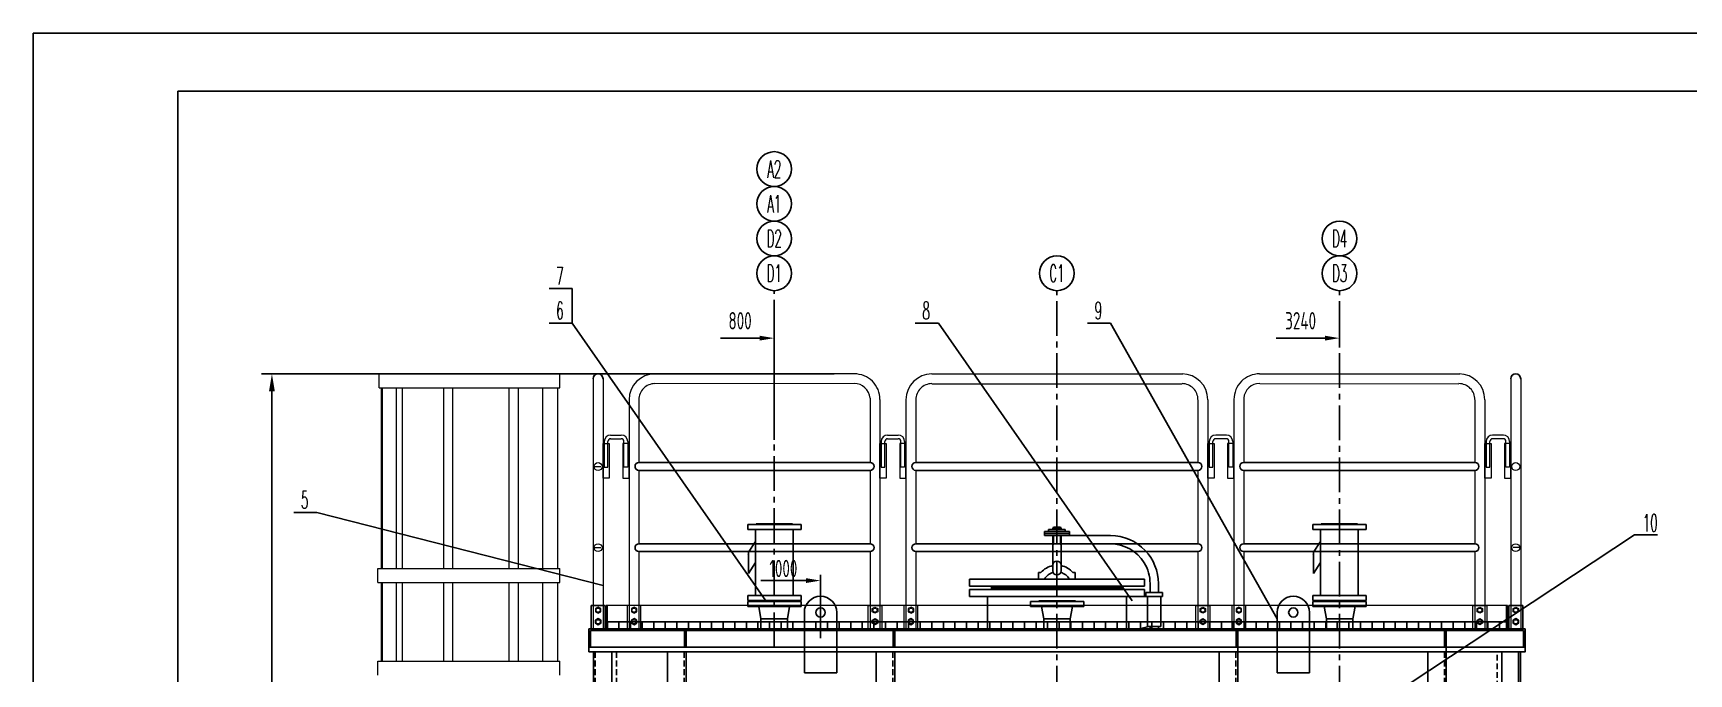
# Model space of a CAD drawing. Header units: millimetres. Extents: x 115735 to 194929, y 30422 to 45272.
# Drawn here: x 115735 to 122880, y 42506 to 45272 of the extents above; entities that cross this region are included whole.
import ezdxf
from ezdxf.enums import TextEntityAlignment as Align

# ---------------------------------------------------------------- set-up
doc = ezdxf.new("R2010")
doc.units = ezdxf.units.MM
doc.linetypes.add('CENTER2', pattern=[1.125, 0.75, -0.125, 0.125, -0.125])
doc.linetypes.add('DASHED2', pattern=[0.375, 0.25, -0.125])
doc.layers.add('09图框与明细表层', color=4, linetype='Continuous')
doc.layers.add('DIM', color=3, linetype='Continuous')
for name, color, linetype, lineweight in [('ST_GL_CENTERLINE', 1, 'CENTER2', 0), ('ST_GL_WELDING SYMBOL', 6, 'Continuous', 13), ('ST_MA_EQUI', 7, 'Continuous', 15)]:
    doc.layers.add(name, color=color, linetype=linetype, lineweight=lineweight)
doc.styles.add('HZFS', font='txt.shx', dxfattribs={"width": 0.67, "bigfont": 'HZFS.shx'})
doc.styles.add('JEREH', font='isocp.shx', dxfattribs={"width": 0.7, "bigfont": 'hzfs.shx'})
doc.styles.add('残雪', font='romans.shx', dxfattribs={"width": 0.5, "bigfont": 'hztxt.shx'})
doc.dimstyles.new('DIMSTD1-35', dxfattribs={"dimscale": 30, "dimtxt": 2.5, "dimasz": 2.5, "dimexe": 1.5, "dimexo": 0.5, "dimgap": 1.5, "dimtad": 1, "dimdec": 0, "dimrnd": 0.1, "dimdsep": 46, "dimtxsty": 'HZFS', "dimcen": 0, "dimclrd": 4, "dimclre": 4, "dimclrt": 4, "dimadec": 0, "dimazin": 0, "dimtfac": 0.5, "dimtdec": 4, "dimtmove": 0, "dimatfit": 3, "dimfxl": 1, "dimtolj": 1, "dimarcsym": 0})
doc.dimstyles.new('JEREH-单箭头', dxfattribs={"dimscale": 25, "dimtxt": 3, "dimasz": 2.5, "dimexe": 1, "dimexo": 0, "dimgap": 1.5, "dimtad": 1, "dimjust": 2, "dimdec": 0, "dimzin": 0, "dimdsep": 46, "dimtxsty": 'JEREH', "dimcen": 2.5, "dimse1": 1, "dimsd1": 1, "dimclrd": 130, "dimclre": 130, "dimclrt": 3, "dimadec": 0, "dimazin": 0, "dimtfac": 0.714286, "dimtdec": 0, "dimtmove": 0, "dimatfit": 3, "dimfxl": 1, "dimtzin": 0, "dimlwd": -1, "dimlwe": -1, "dimarcsym": 0})

# ---------------------------------------------------------------- blocks, each defined once
blk = doc.blocks.new('A$C6DC230E7')
at = {"lineweight": -3, "ltscale": 10}
for p, q in [((-36, 429), (-36, 420)), ((36, 429), (-36, 429)), ((-18, 432.6), (-18, 429)), ((-15.3, 438), (-15.3, 429)), ((15.3, 438), (0, 438)), ((18, 432.6), (0, 432.6)), ((0, 420), (0, 429)), ((15.3, 438), (18, 432.6)), ((15.3, 438), (15.3, 429)), ((18, 432.6), (18, 429)), ((36, 420), (36, 429)), ((-54, 420), (-54, 402)), ((-36, 420), (-54, 420)), ((54, 411), (-54, 411)), ((-54, 402), (54, 402)), ((36, 420), (-36, 420)), ((-36, 420), (36, 420)), ((-18, 402), (-18, 362)), ((-18, 366), (18, 366)), ((-15.3, 402), (-15.3, 366)), ((0, 366), (0, 402)), ((18, 366), (0, 366)), ((15.3, 402), (15.3, 366)), ((15.3, 366), (18, 362)), ((18, 402), (18, 362)), ((18, 366), (231.2, 366)), ((18, 366), (18, 250)), ((54, 420), (36, 420)), ((231.2, 402), (36, 402)), ((54, 420), (54, 402)), ((-377.5, 214), (-377.5, 183)), ((335, 214), (-377.5, 214)), ((-377.5, 183), (377.5, 183)), ((-377.5, 170), (377.5, 170)), ((-377.5, 139), (-377.5, 170)), ((-282, 170), (-282, 183)), ((-282, 178), (282, 178)), ((-282, 175), (282, 175)), ((53.8, 214), (78.8, 214)), ((282, 170), (282, 183)), ((335, 214), (377.5, 214)), ((377.5, 214), (377.5, 183)), ((377.5, 139), (377.5, 170)), ((384, 157), (384, 139)), ((456, 157), (384, 157)), ((402, 157), (402, 195.2)), ((438, 157), (438, 195.2)), ((456, 139), (456, 157)), ((-300, 0), (-300, 139)), ((347.2, 139), (299.2, 139)), ((377.5, 139), (456, 139)), ((391.2, 139), (391.2, 8.7)), ((448.8, 9), (448.8, 139)), ((-300, 0), (300, 0)), ((356.5, 0), (391.2, 8.7)), ((391.2, 9), (448.8, 9)), ((402, 9), (401, 8.9)), ((402, 9), (402, -1)), ((438, -1), (438, 9)), ((356.5, 0), (300, 0)), ((402, -1), (438, -1))]:
    blk.add_line(p, q, dxfattribs=at)
at = {"lineweight": -3, "ltscale": 10, "extrusion": (-1.22461e-16, 2.71917e-32, -1)}
for p, q in [((-15.3, 438), (-18, 432.6)), ((-18, 432.6), (0, 432.6)), ((-15.3, 438), (0, 438)), ((-18, 366), (0, 366)), ((-15.3, 366), (-18, 362))]:
    blk.add_line(p, q, dxfattribs=at)
at = {"lineweight": -3, "ltscale": 10, "extrusion": (-1.22461e-16, 0, -1)}
for p, q in [((-18, 366), (-18, 250)), ((-78.8, 242.9), (-78.8, 214)), ((-68.8, 242.9), (-78.8, 242.9)), ((-78.8, 214), (-53.8, 214))]:
    blk.add_line(p, q, dxfattribs=at)
at = {"lineweight": -3, "ltscale": 10, "extrusion": (1.22461e-16, 0, -1)}
for p, q in [((68.8, 242.9), (78.8, 242.9)), ((78.8, 242.9), (78.8, 214)), ((377.5, 139), (377.5, 167.5)), ((-377.5, 139), (377.5, 139)), ((300, 0), (300, 139))]:
    blk.add_line(p, q, dxfattribs=at)
at = {"lineweight": -3, "ltscale": 10}
for centre, radius, start, end in [((231.2, 195.2), 206.7, 43.61284, 90), ((231.2, 195.2), 170.7, 31.75451, 90), ((0, 274.2), 18, 0, 180), ((231.2, 195.2), 206.8, 0, 43.61284), ((0, 250), 18, 180, 0), ((231.2, 195.2), 170.8, 0, 31.75451)]:
    blk.add_arc(centre, radius, start, end, dxfattribs=at)
at = {"lineweight": -3, "ltscale": 10, "extrusion": (-1.22461e-16, 0, -1)}
for radius, start, end in [(91.1, 41, 78.82317), (62, 29.88099, 74.94073)]:
    blk.add_arc((0, 183.1), radius, start, end, dxfattribs=at)
at = {"lineweight": -3, "ltscale": 10, "extrusion": (1.22461e-16, 0, -1)}
for radius, start, end in [(62, 105.05927, 150.11901), (91.1, 101.39578, 139)]:
    blk.add_arc((0, 183.1), radius, start, end, dxfattribs=at)
blk = doc.blocks.new('A$C452C11AD')
at = {"color": 2}
for p, q in [((3880, 30), (0, 30)), ((0, 30), (0, 0)), ((0, 30), (0, 0)), ((0, 0), (3880, 0)), ((50, 30), (50, 0)), ((100, 30), (100, 0)), ((150, 30), (150, 0)), ((200, 30), (200, 0)), ((250, 30), (250, 0)), ((300, 30), (300, 0)), ((350, 30), (350, 0)), ((400, 30), (400, 0)), ((450, 30), (450, 0)), ((500, 30), (500, 0)), ((550, 30), (550, 0)), ((600, 30), (600, 0)), ((650, 30), (650, 0)), ((700, 30), (700, 0)), ((750, 30), (750, 0)), ((800, 30), (800, 0)), ((850, 30), (850, 0)), ((900, 30), (900, 0)), ((950, 30), (950, 0)), ((1000, 30), (1000, 0)), ((1050, 30), (1050, 0)), ((1100, 30), (1100, 0)), ((1150, 30), (1150, 0)), ((1200, 30), (1200, 0)), ((1250, 30), (1250, 0)), ((1300, 30), (1300, 0)), ((1350, 30), (1350, 0)), ((1400, 30), (1400, 0)), ((1450, 30), (1450, 0)), ((1500, 30), (1500, 0)), ((1550, 30), (1550, 0)), ((1600, 30), (1600, 0)), ((1650, 30), (1650, 0)), ((1700, 30), (1700, 0)), ((1750, 30), (1750, 0)), ((1800, 30), (1800, 0)), ((1850, 30), (1850, 0)), ((1900, 30), (1900, 0)), ((1950, 30), (1950, 0)), ((2000, 30), (2000, 0)), ((2050, 30), (2050, 0)), ((2100, 30), (2100, 0)), ((2150, 30), (2150, 0)), ((2200, 30), (2200, 0)), ((2250, 30), (2250, 0)), ((2300, 30), (2300, 0)), ((2350, 30), (2350, 0)), ((2400, 30), (2400, 0)), ((2450, 30), (2450, 0)), ((2500, 30), (2500, 0)), ((2550, 30), (2550, 0)), ((2600, 30), (2600, 0)), ((2650, 30), (2650, 0)), ((2700, 30), (2700, 0)), ((2750, 30), (2750, 0)), ((2800, 30), (2800, 0)), ((2850, 30), (2850, 0)), ((2900, 30), (2900, 0)), ((2950, 30), (2950, 0)), ((3000, 30), (3000, 0)), ((3050, 30), (3050, 0)), ((3100, 30), (3100, 0)), ((3150, 30), (3150, 0)), ((3200, 30), (3200, 0)), ((3250, 30), (3250, 0)), ((3300, 30), (3300, 0)), ((3350, 30), (3350, 0)), ((3400, 30), (3400, 0)), ((3450, 30), (3450, 0)), ((3500, 30), (3500, 0)), ((3550, 30), (3550, 0)), ((3600, 30), (3600, 0)), ((3650, 30), (3650, 0)), ((3700, 30), (3700, 0)), ((3750, 30), (3750, 0)), ((3800, 30), (3800, 0)), ((3850, 30), (3850, 0)), ((3880, 0), (3880, 30))]:
    blk.add_line(p, q, dxfattribs=at)
blk = doc.blocks.new('A$C2340641E')
at = {"lineweight": -3, "ltscale": 10}
for p, q in [((-115, 330.1), (115, 330.1)), ((-115, 308.1), (-115, 330.1)), ((115, 308.1), (-115, 308.1)), ((-81.1, 308.1), (-81.1, 24)), ((78.5, 332.1), (-78.5, 332.1)), ((-78.5, 332.1), (-78.5, 330.1)), ((-53.9, 332.1), (-19.9, 332.1)), ((78.5, 332.1), (78.5, 330.1)), ((81.1, 308.1), (81.1, 24)), ((115, 330.1), (115, 308.1)), ((-81.1, 257.2), (-111.5, 209.9)), ((-118.2, 199.4), (-118.2, 199.4)), ((-111.5, 209.9), (-111.5, 118.8)), ((-81.1, 166), (-111.5, 118.8)), ((115, 24), (-115, 24)), ((-115, 24), (-115, 2)), ((-115, 2), (115, 2)), ((-78.5, 0), (-78.5, 2)), ((78.5, 0), (-78.5, 0)), ((-53.9, 0), (-19.9, 0)), ((78.5, 0), (78.5, 2)), ((115, 2), (115, 24))]:
    blk.add_line(p, q, dxfattribs=at)
blk = doc.blocks.new('*D15')
at = {"color": 4, "lineweight": -2, "transparency": 16777216}
for p, q in [((119191.1, 43800.9), (116720.1, 43800.9)), ((116765.1, 39455.8), (116765.1, 43725.9)), ((119193, 39380.8), (116720.1, 39380.8))]:
    blk.add_line(p, q, dxfattribs=at)
at = {"color": 4, "transparency": 16777216}
for points in [[(116752.6, 43725.9), (116777.6, 43725.9), (116765.1, 43800.9)], [(116752.6, 39455.8), (116777.6, 39455.8), (116765.1, 39380.8)]]:
    blk.add_solid(points, dxfattribs=at)
at = {"layer": 'Defpoints', "color": 0, "transparency": 16777216}
for p in [(116765.1, 43800.9), (119206.1, 43800.9), (119208, 39380.8)]:
    blk.add_point(p, dxfattribs=at)
at = {"color": 4, "transparency": 16777216, "insert": (116682.6, 41590.9), "char_height": 75, "attachment_point": 5, "rotation": 90, "style": 'HZFS'}
blk.add_mtext('\\A1;4420', dxfattribs=at)
blk = doc.blocks.new('*D34')
at = {"color": 130, "transparency": 16777216}
for p, q in [((118870.2, 43955.1), (118700.7, 43955.1)), ((118932.7, 43515.7), (118932.7, 43980.1))]:
    blk.add_line(p, q, dxfattribs=at)
blk.add_solid([(118870.2, 43965.5), (118870.2, 43944.7), (118932.7, 43955.1)], dxfattribs=at)
at = {"layer": 'Defpoints', "color": 0, "transparency": 16777216}
for p in [(118932.7, 43955.1), (118932.7, 43515.7), (118132.7, 39494.2)]:
    blk.add_point(p, dxfattribs=at)
at = {"color": 3, "transparency": 16777216, "insert": (118785.4, 44030.1), "char_height": 75, "attachment_point": 5, "style": 'JEREH'}
blk.add_mtext('800', dxfattribs=at)
blk = doc.blocks.new('*D35')
at = {"color": 130, "transparency": 16777216}
for p, q in [((121310.2, 43955.1), (121098.7, 43955.1)), ((121372.7, 43967.9), (121372.7, 43930.1))]:
    blk.add_line(p, q, dxfattribs=at)
blk.add_solid([(121310.2, 43965.5), (121310.2, 43944.7), (121372.7, 43955.1)], dxfattribs=at)
at = {"layer": 'Defpoints', "color": 0, "transparency": 16777216}
for p in [(121372.7, 43967.9), (121372.7, 43955.1), (118132.7, 39456.3)]:
    blk.add_point(p, dxfattribs=at)
at = {"color": 3, "transparency": 16777216, "insert": (121204.4, 44030.1), "char_height": 75, "attachment_point": 5, "style": 'JEREH'}
blk.add_mtext('3240', dxfattribs=at)
blk = doc.blocks.new('*D47')
at = {"color": 130, "transparency": 16777216}
for p, q in [((119070.2, 42908.6), (118874.4, 42908.6)), ((119132.7, 42660.6), (119132.7, 42933.6))]:
    blk.add_line(p, q, dxfattribs=at)
blk.add_solid([(119070.2, 42919), (119070.2, 42898.2), (119132.7, 42908.6)], dxfattribs=at)
at = {"layer": 'Defpoints', "color": 0, "transparency": 16777216}
for p in [(119132.7, 42908.6), (118132.7, 42660.8), (119132.7, 42660.6)]:
    blk.add_point(p, dxfattribs=at)
at = {"color": 3, "transparency": 16777216, "insert": (118972.3, 42960.8), "char_height": 75, "attachment_point": 5, "style": 'JEREH'}
blk.add_mtext('1000', dxfattribs=at)

msp = doc.modelspace()

# ---------------------------------------------------------------- linework, layer by layer
at = {"color": 4}
for p, q in [((118061.1, 44019.7), (118061.1, 44169.7)), ((118855.2, 42820.8), (118855.2, 42818.8)), ((121450.2, 42820.8), (121450.2, 42818.8)), ((119062.7, 42770.8), (119062.7, 42714.8)), ((119202.7, 42770.8), (119202.7, 42714.8)), ((121102.7, 42770.8), (121102.7, 42714.8)), ((121242.7, 42770.8), (121242.7, 42714.8)), ((118132.7, 42700.8), (122172.7, 42700.8)), ((118132.7, 42620.8), (118132.7, 42700.8)), ((122165.7, 42693.8), (118139.7, 42693.8)), ((118212.7, 42693.8), (118139.7, 42693.8)), ((118139.7, 42693.8), (118139.7, 42620.8)), ((118142.7, 42700.8), (118202.7, 42700.8)), ((118212.7, 42700.8), (118212.7, 42693.8)), ((118297.7, 42700.8), (118357.7, 42700.8)), ((118472.7, 42700.8), (118472.7, 42693.8)), ((118472.7, 42700.8), (118552.7, 42700.8)), ((118472.7, 42693.8), (118545.7, 42693.8)), ((118545.7, 42693.8), (118545.7, 42620.8)), ((118552.7, 42620.8), (118552.7, 42700.8)), ((119062.7, 42714.8), (119062.7, 42620.8)), ((119202.7, 42714.8), (119202.7, 42620.8)), ((119337.7, 42700.8), (119397.7, 42700.8)), ((119372.7, 42700.8), (119372.7, 42693.8)), ((119372.7, 42700.8), (119452.7, 42700.8)), ((119372.7, 42693.8), (119445.7, 42693.8)), ((119445.7, 42693.8), (119445.7, 42620.8)), ((119452.7, 42620.8), (119452.7, 42700.8)), ((119492.7, 42700.8), (119552.7, 42700.8)), ((120812.7, 42700.8), (120752.7, 42700.8)), ((120852.7, 42700.8), (120852.7, 42693.8)), ((120852.7, 42700.8), (120932.7, 42700.8)), ((120852.7, 42693.8), (120925.7, 42693.8)), ((120967.7, 42700.8), (120907.7, 42700.8)), ((120925.7, 42693.8), (120925.7, 42620.8)), ((120932.7, 42600.8), (120932.7, 42700.8)), ((120932.7, 42700.8), (120932.7, 42693.8)), ((121102.7, 42714.8), (121102.7, 42620.8)), ((121242.7, 42714.8), (121242.7, 42620.8)), ((121752.7, 42700.8), (121752.7, 42693.8)), ((121752.7, 42700.8), (121832.7, 42700.8)), ((121752.7, 42693.8), (121825.7, 42693.8)), ((121825.7, 42693.8), (121825.7, 42620.8)), ((121832.7, 42600.8), (121832.7, 42700.8)), ((122007.7, 42700.8), (121947.7, 42700.8)), ((122092.7, 42700.8), (122092.7, 42693.8)), ((122092.7, 42700.8), (122172.7, 42700.8)), ((122092.7, 42693.8), (122165.7, 42693.8)), ((122162.7, 42700.8), (122102.7, 42700.8)), ((122165.7, 42693.8), (122165.7, 42620.8)), ((122172.7, 42620.8), (122172.7, 42700.8)), ((119062.7, 42620.8), (119062.7, 42510.8)), ((119202.7, 42620.8), (119202.7, 42510.8)), ((121102.7, 42620.8), (121102.7, 42510.8)), ((121242.7, 42620.8), (121242.7, 42510.8)), ((122144.7, 42600.8), (122144.7, 39600.8)), ((119062.7, 42510.8), (119202.7, 42510.8)), ((121242.7, 42510.8), (121102.7, 42510.8))]:
    msp.add_line(p, q, dxfattribs=at)
at = {"color": 1, "linetype": 'CENTER2', "ltscale": 200}
for p, q in [((118932.7, 42620.8), (118932.7, 44160)), ((120152.7, 39015), (120152.7, 44160)), ((121372.7, 39015), (121372.7, 44160))]:
    msp.add_line(p, q, dxfattribs=at)
for p, q in [((118007.7, 43800.8), (117227.7, 43800.8)), ((119346.4, 43418.3), (118349, 43418.4)), ((119347.1, 43384.3), (118349, 43384.3)), ((119543.7, 43384.3), (120761.4, 43384.3)), ((119544, 43418.4), (120761.4, 43418.4)), ((120958.2, 43384.3), (121956.4, 43384.3)), ((120959, 43418.3), (121956.4, 43418.4)), ((119346.4, 43067.8), (118349, 43067.8)), ((119346.5, 43033.8), (118349, 43033.8)), ((119544.1, 43067.8), (120761.4, 43067.8)), ((119544.1, 43033.8), (120761.3, 43033.8)), ((120958.9, 43033.8), (121956.4, 43033.8)), ((120959, 43067.8), (121956.4, 43067.8)), ((118202.7, 42800.8), (118202.7, 42700.8)), ((122102.7, 42800.8), (122102.7, 42700.8))]:
    msp.add_line(p, q)
at = {"lineweight": -3, "ltscale": 10}
for p, q in [((119048.7, 42818.8), (118818.7, 42818.8)), ((118818.7, 42818.8), (118818.7, 42796.8)), ((118855.2, 42820.8), (119012.2, 42820.8)), ((118855.2, 42820.8), (119012.2, 42820.8)), ((118875.7, 42820.8), (118989.7, 42820.8)), ((118987.6, 42820.8), (118953.6, 42820.8)), ((119012.2, 42820.8), (119012.2, 42818.8)), ((119048.7, 42796.8), (119048.7, 42818.8)), ((120268.7, 42818.8), (120038.7, 42818.8)), ((120038.7, 42818.8), (120038.7, 42796.8)), ((120075.2, 42820.8), (120232.2, 42820.8)), ((120075.2, 42820.8), (120232.2, 42820.8)), ((120075.2, 42820.8), (120075.2, 42818.8)), ((120095.7, 42820.8), (120209.7, 42820.8)), ((120207.6, 42820.8), (120173.6, 42820.8)), ((120232.2, 42820.8), (120232.2, 42818.8)), ((120268.7, 42796.8), (120268.7, 42818.8)), ((121256.7, 42818.8), (121486.7, 42818.8)), ((121256.7, 42796.8), (121256.7, 42818.8)), ((121450.2, 42820.8), (121293.2, 42820.8)), ((121293.2, 42820.8), (121293.2, 42818.8)), ((121450.2, 42820.8), (121293.2, 42820.8)), ((121429.7, 42820.8), (121315.7, 42820.8)), ((121317.8, 42820.8), (121351.8, 42820.8)), ((121486.7, 42818.8), (121486.7, 42796.8)), ((118818.7, 42796.8), (119048.7, 42796.8)), ((118866.2, 42796.8), (118875.7, 42743.8)), ((118875.7, 42700.8), (118875.7, 42743.8)), ((118989.7, 42743.8), (118875.7, 42743.8)), ((118999.2, 42796.8), (118989.7, 42743.8)), ((118989.7, 42743.8), (118989.7, 42700.8)), ((120038.7, 42796.8), (120268.7, 42796.8)), ((120086.2, 42796.8), (120095.7, 42743.8)), ((120095.7, 42700.8), (120095.7, 42743.8)), ((120209.7, 42743.8), (120095.7, 42743.8)), ((120219.2, 42796.8), (120209.7, 42743.8)), ((120209.7, 42743.8), (120209.7, 42700.8)), ((121486.7, 42796.8), (121256.7, 42796.8)), ((121306.2, 42796.8), (121315.7, 42743.8)), ((121315.7, 42743.8), (121315.7, 42700.8)), ((121315.7, 42743.8), (121429.7, 42743.8)), ((121439.2, 42796.8), (121429.7, 42743.8)), ((121429.7, 42700.8), (121429.7, 42743.8))]:
    msp.add_line(p, q, dxfattribs=at)
at = {"color": 6, "linetype": 'DASHED2', "ltscale": 100}
for p, q in [((118160.7, 42600.8), (118160.7, 39600.8)), ((118544.7, 42600.8), (118544.7, 39600.8)), ((119444.7, 42600.8), (119444.7, 39600.8)), ((120924.7, 42600.8), (120924.7, 39600.8)), ((121824.7, 42600.8), (121824.7, 39600.8))]:
    msp.add_line(p, q, dxfattribs=at)
at = {"color": 4}
for points in [[(118132.7, 42600.8), (122172.7, 42600.8), (122172.7, 42620.8), (118132.7, 42620.8)], [(118232.7, 39600.8), (118232.7, 42600.8), (118152.7, 42600.8), (118152.7, 39600.8)], [(118232.7, 39600.8), (122072.7, 39600.8), (122072.7, 42600.8), (118232.7, 42600.8)], [(118552.7, 39600.8), (118552.7, 42600.8), (118472.7, 42600.8), (118472.7, 39600.8)], [(119452.7, 39600.8), (119452.7, 42600.8), (119372.7, 42600.8), (119372.7, 39600.8)], [(120852.7, 39600.8), (120852.7, 42600.8), (120932.7, 42600.8), (120932.7, 39600.8)], [(121752.7, 39600.8), (121752.7, 42600.8), (121832.7, 42600.8), (121832.7, 39600.8)], [(122072.7, 39600.8), (122072.7, 42600.8), (122152.7, 42600.8), (122152.7, 39600.8)]]:
    msp.add_lwpolyline(points, close=True, dxfattribs=at)
at = {"color": 6, "linetype": 'DASHED2', "ltscale": 100}
msp.add_lwpolyline([(118252.7, 39600.8), (122052.7, 39600.8), (122052.7, 42600.8), (118252.7, 42600.8)], close=True, dxfattribs=at)
at = {"color": 4}
for centre, radius in [((118932.7, 44685), 75), ((118932.7, 44535), 75), ((118932.7, 44385), 75), ((121372.6, 44385), 75), ((118932.7, 44235), 75), ((120152.6, 44235), 75), ((121372.6, 44235), 75), ((119132.7, 42770.8), 20), ((121172.7, 42770.8), 20)]:
    msp.add_circle(centre, radius, dxfattribs=at)
for centre, radius, start, end in [((118172.7, 43779.5), 21.3, 0, 180), ((118172.7, 43779.5), 21.3, 0, 180), ((122132.7, 43779.5), 21.3, 0, 180), ((122132.7, 43779.5), 21.3, 0, 180), ((118349, 43401.3), 17, 90.09467, 269.90533), ((119346.4, 43401.3), 17, 270.09467, 89.90533), ((119544, 43401.3), 17, 90.09467, 269.90533), ((120761.4, 43401.3), 17, 270.09467, 89.90533), ((120959, 43401.3), 17, 90.09467, 269.90533), ((121956.4, 43401.3), 17, 270.09467, 89.90533), ((118349, 43050.8), 17, 90, 270), ((119346.4, 43050.8), 17, 270, 90), ((119544.1, 43050.8), 17, 90, 270), ((120761.3, 43050.8), 17, 270, 90), ((120959, 43050.8), 17, 90, 270), ((121956.4, 43050.8), 17, 270, 90)]:
    msp.add_arc(centre, radius, start, end)
for centre in [(119132.7, 42770.8), (121172.7, 42770.8)]:
    msp.add_arc(centre, 70, 0, 180, dxfattribs=at)
at = {"layer": '09图框与明细表层'}
for p, q in [((115734.7, 45271.8), (136759.7, 45271.8)), ((136759.7, 45271.8), (115734.7, 45271.8))]:
    msp.add_line(p, q, dxfattribs=at)
at = {"layer": '09图框与明细表层', "color": 4}
for p, q in [((115734.7, 45271.8), (115734.7, 30421.8)), ((136509.7, 45021.8), (116359.7, 45021.8)), ((116359.7, 45021.8), (116359.7, 30671.8)), ((136509.7, 45021.8), (116359.7, 45021.8))]:
    msp.add_line(p, q, dxfattribs=at)
at = {"layer": 'DIM', "ltscale": 80}
for p, q in [((118061.1, 44169.7), (117961.1, 44169.7)), ((118061.1, 44019.7), (117961.1, 44019.7)), ((118061.1, 44019.7), (118896.8, 42820.8)), ((119641.6, 44019.7), (119541.6, 44019.7)), ((119641.6, 44019.7), (120477.3, 42820.8)), ((120384.4, 44019.7), (120284.4, 44019.7)), ((120384.4, 44019.7), (121102.7, 42742.8)), ((116959.7, 43202.4), (116859.7, 43202.4)), ((116959.7, 43202.4), (118194, 42886.7)), ((118751.7, 40533.6), (122645, 43105.8)), ((122745, 43105.8), (122645, 43105.8))]:
    msp.add_line(p, q, dxfattribs=at)
at = {"layer": 'ST_GL_CENTERLINE', "ltscale": 44}
for p, q in [((118151.4, 43400.8), (118194, 43400.8)), ((118151.4, 43050.8), (118194, 43050.8)), ((122154, 43050.8), (122111.4, 43050.8))]:
    msp.add_line(p, q, dxfattribs=at)
at = {"layer": 'ST_GL_WELDING SYMBOL', "ltscale": 2}
for p, q in [((118199.1, 43500.8), (118199.1, 43398.8)), ((118215.1, 43398.8), (118215.1, 43500.8)), ((118284.4, 43398.8), (118284.4, 43500.8)), ((118300.4, 43500.8), (118300.4, 43398.8)), ((119394.2, 43500.8), (119394.2, 43398.8)), ((119410.2, 43398.8), (119410.2, 43500.8)), ((119479.5, 43398.8), (119479.5, 43500.8)), ((119495.5, 43500.8), (119495.5, 43398.8)), ((120809.9, 43500.8), (120809.9, 43398.8)), ((120825.9, 43398.8), (120825.9, 43500.8)), ((120895.2, 43398.8), (120895.2, 43500.8)), ((120911.2, 43500.8), (120911.2, 43398.8)), ((122004.9, 43500.8), (122004.9, 43398.8)), ((122020.9, 43398.8), (122020.9, 43500.8)), ((122090.2, 43398.8), (122090.2, 43500.8)), ((122106.2, 43500.8), (122106.2, 43398.8))]:
    msp.add_line(p, q, dxfattribs=at)
at = {"layer": 'ST_GL_WELDING SYMBOL'}
for p, q in [((118199.1, 43398.8), (118215.1, 43398.8)), ((118300.4, 43398.8), (118284.4, 43398.8)), ((119394.2, 43398.8), (119410.2, 43398.8)), ((119495.5, 43398.8), (119479.5, 43398.8)), ((120809.9, 43398.8), (120825.9, 43398.8)), ((120911.2, 43398.8), (120895.2, 43398.8)), ((122004.9, 43398.8), (122020.9, 43398.8)), ((122106.2, 43398.8), (122090.2, 43398.8))]:
    msp.add_line(p, q, dxfattribs=at)
at = {"layer": 'ST_GL_WELDING SYMBOL', "ltscale": 3}
for p, q in [((118151.4, 42800.8), (118151.4, 42700.8)), ((118151.4, 42800.8), (118151.4, 42700.8)), ((118151.4, 42800.8), (118151.4, 42700.8)), ((118194, 42800.8), (118194, 42700.8)), ((118194, 42800.8), (118194, 42700.8)), ((118194, 42800.8), (118194, 42700.8)), ((118306.4, 42800.8), (118306.4, 42700.8)), ((118349, 42800.8), (118349, 42700.8)), ((119346.4, 42800.8), (119346.4, 42700.8)), ((119389, 42800.8), (119389, 42700.8)), ((119501.4, 42800.8), (119501.4, 42700.8)), ((119544.1, 42800.8), (119544.1, 42700.8)), ((120761.3, 42800.8), (120761.3, 42700.8)), ((120804, 42800.8), (120804, 42700.8)), ((120916.4, 42800.8), (120916.4, 42700.8)), ((120959, 42800.8), (120959, 42700.8)), ((121956.4, 42800.8), (121956.4, 42700.8)), ((121999, 42800.8), (121999, 42700.8)), ((122111.4, 42800.8), (122111.4, 42700.8)), ((122111.4, 42800.8), (122111.4, 42700.8)), ((122111.4, 42800.8), (122111.4, 42700.8)), ((122154, 42800.8), (122154, 42700.8)), ((122154, 42800.8), (122154, 42700.8)), ((122154, 42800.8), (122154, 42700.8))]:
    msp.add_line(p, q, dxfattribs=at)
for centre in [(118172.7, 43400.8), (118172.7, 43400.8), (122132.7, 43400.8), (122132.7, 43400.8), (118172.7, 43050.8), (118172.7, 43050.8), (122132.7, 43050.8), (122132.7, 43050.8)]:
    msp.add_circle(centre, 17, dxfattribs=at)
at = {"layer": 'ST_GL_WELDING SYMBOL'}
for centre in [(118172.7, 42780.8), (118172.7, 42730.8), (118172.7, 42730.8), (118327.7, 42730.8), (118327.9, 42780.8), (119367.5, 42780.8), (119367.7, 42730.8), (119522.7, 42730.8), (119523, 42780.8), (120782.4, 42780.8), (120782.7, 42730.8), (120937.7, 42730.8), (120937.9, 42780.8), (121977.5, 42780.8), (121977.7, 42730.8), (122132.7, 42780.8), (122132.7, 42730.8), (122132.7, 42730.8)]:
    msp.add_circle(centre, 9, dxfattribs=at)
at = {"layer": 'ST_MA_EQUI'}
for p, q in [((117227.7, 43740.8), (117227.7, 43800.8)), ((118007.7, 43740.8), (118007.7, 43800.8)), ((119278, 43800.9), (118413.6, 43800.6)), ((119612.4, 43800.5), (120696.7, 43800.6)), ((121027.4, 43800.9), (121891.8, 43800.6)), ((117227.7, 43740.8), (118007.7, 43740.8)), ((117237.7, 42960.8), (117237.7, 43740.8)), ((117242.7, 42960.8), (117242.7, 43740.8)), ((117303.3, 42960.8), (117303.3, 43740.8)), ((117329, 42960.8), (117329, 43740.8)), ((117506.5, 42960.8), (117506.5, 43740.8)), ((117545.8, 42960.8), (117545.8, 43740.8)), ((117787.7, 43740.8), (117787.7, 42960.8)), ((117827.7, 43740.8), (117827.7, 42960.8)), ((117932.7, 43740.8), (117932.7, 42960.8)), ((117997.7, 43740.8), (117997.7, 42960.8)), ((118151.4, 43779.5), (118151.4, 42800.8)), ((118151.4, 43779.5), (118151.4, 42800.8)), ((118194, 43779.5), (118194, 43776.7)), ((118194, 43776.7), (118194, 43400.8)), ((119277.7, 43759.3), (118417.7, 43758.5)), ((119612.7, 43758.5), (120692.7, 43758.5)), ((121027.7, 43759.3), (121887.7, 43758.5)), ((122111.4, 43779.5), (122111.4, 43776.7)), ((122111.4, 43776.7), (122111.4, 43400.8)), ((122154, 43779.5), (122154, 42800.8)), ((122154, 43779.5), (122154, 42800.8)), ((118194, 43666.8), (118194, 43417.8)), ((118306.4, 43689.5), (118306.4, 42800.8)), ((118349, 43690), (118349, 43418.3)), ((119346.4, 43696.3), (119346.4, 43418.3)), ((119389, 43690.3), (119389, 42800.8)), ((119501.4, 43689.5), (119501.4, 42800.8)), ((119544, 43689.5), (119544, 43418.3)), ((120761.4, 43689.5), (120761.4, 43418.3)), ((120804, 43689.5), (120804, 42800.8)), ((120916.4, 43690.5), (120916.4, 42800.8)), ((120959, 43696.3), (120959, 43418.3)), ((121956.4, 43689.5), (121956.4, 43418.3)), ((121999, 43689.5), (121999, 42800.8)), ((122111.4, 43666.8), (122111.4, 43417.8)), ((118226.1, 43536.8), (118272.4, 43536.8)), ((118226.1, 43520.8), (118272.4, 43520.8)), ((119421.2, 43536.8), (119467.5, 43536.8)), ((119421.2, 43520.8), (119467.5, 43520.8)), ((120884.2, 43536.8), (120837.9, 43536.8)), ((120884.2, 43520.8), (120837.9, 43520.8)), ((122079.2, 43536.8), (122032.9, 43536.8)), ((122079.2, 43520.8), (122032.9, 43520.8)), ((118199.1, 43508.8), (118199.1, 43500.8)), ((118215.1, 43500.8), (118215.1, 43508.8)), ((118284.4, 43500.8), (118284.4, 43508.8)), ((118300.4, 43508.8), (118300.4, 43500.8)), ((119394.2, 43508.8), (119394.2, 43500.8)), ((119410.2, 43500.8), (119410.2, 43508.8)), ((119479.5, 43500.8), (119479.5, 43508.8)), ((119495.5, 43508.8), (119495.5, 43500.8)), ((120809.9, 43508.8), (120809.9, 43500.8)), ((120825.9, 43500.8), (120825.9, 43508.8)), ((120895.2, 43500.8), (120895.2, 43508.8)), ((120911.2, 43508.8), (120911.2, 43500.8)), ((122004.9, 43508.8), (122004.9, 43500.8)), ((122020.9, 43500.8), (122020.9, 43508.8)), ((122090.2, 43500.8), (122090.2, 43508.8)), ((122106.2, 43508.8), (122106.2, 43500.8)), ((118194, 43400.8), (118194, 43050.8)), ((118349, 43384.3), (118349, 43067.8)), ((119346.4, 43384.3), (119346.4, 43067.8)), ((119544, 43384.3), (119544, 43067.8)), ((120761.4, 43384.3), (120761.4, 43067.8)), ((120959, 43384.3), (120959, 43067.8)), ((121956.4, 43384.3), (121956.4, 43067.8)), ((122111.4, 43400.8), (122111.4, 43050.8)), ((118194, 43050.8), (118194, 42800.8)), ((118349, 43033.8), (118349, 42838.7)), ((119346.4, 43033.8), (119346.4, 42838.7)), ((119544, 43033.8), (119544, 42800.8)), ((120761.4, 43033.8), (120761.4, 42800.8)), ((120959, 43033.8), (120959, 42838.7)), ((121956.4, 43033.8), (121956.4, 42800.8)), ((122111.4, 43050.8), (122111.4, 42800.8)), ((117222.7, 42960.8), (118007.7, 42960.8)), ((117222.7, 42900.8), (117222.7, 42960.8)), ((117222.7, 42960.8), (118007.7, 42960.8)), ((117222.7, 42900.8), (117222.7, 42960.8)), ((118007.7, 42900.8), (118007.7, 42960.8)), ((118007.7, 42900.8), (118007.7, 42960.8)), ((118007.7, 42900.8), (118007.7, 42960.8)), ((117222.7, 42900.8), (118007.7, 42900.8)), ((117222.7, 42900.8), (118007.7, 42900.8)), ((117237.7, 42560.8), (117237.7, 42900.8)), ((117237.7, 42560.8), (117237.7, 42900.8)), ((117242.7, 42560.8), (117242.7, 42900.8)), ((117242.7, 42560.8), (117242.7, 42900.8)), ((117303.3, 42560.8), (117303.3, 42900.8)), ((117303.3, 42560.8), (117303.3, 42900.8)), ((117329, 42560.8), (117329, 42900.8)), ((117329, 42560.8), (117329, 42900.8)), ((117506.5, 42560.8), (117506.5, 42900.8)), ((117506.5, 42560.8), (117506.5, 42900.8)), ((117545.8, 42560.8), (117545.8, 42900.8)), ((117545.8, 42560.8), (117545.8, 42900.8)), ((117787.7, 42900.8), (117787.7, 42560.8)), ((117787.7, 42900.8), (117787.7, 42560.8)), ((117827.7, 42900.8), (117827.7, 42560.8)), ((117827.7, 42900.8), (117827.7, 42560.8)), ((117932.7, 42900.8), (117932.7, 42560.8)), ((117932.7, 42900.8), (117932.7, 42560.8)), ((117997.7, 42900.8), (117997.7, 42560.8)), ((117997.7, 42900.8), (117997.7, 42560.8)), ((118142.7, 42800.8), (118202.7, 42800.8)), ((118142.7, 42700.8), (118142.7, 42800.8)), ((118142.7, 42800.8), (118142.7, 42700.8)), ((118202.7, 42800.8), (118142.7, 42800.8)), ((118202.7, 42800.8), (118202.7, 42700.8)), ((118202.7, 42800.8), (118202.7, 42700.8)), ((118212.7, 42700.8), (118212.7, 42800.8)), ((118297.7, 42800.8), (118297.7, 42700.8)), ((118357.7, 42800.8), (118297.7, 42800.8)), ((118349, 42838.7), (118349, 42800.8)), ((118357.7, 42700.8), (118357.7, 42800.8)), ((119337.7, 42800.8), (119397.7, 42800.8)), ((119337.7, 42700.8), (119337.7, 42800.8)), ((119346.4, 42838.7), (119346.4, 42800.8)), ((119397.7, 42800.8), (119397.7, 42700.8)), ((119492.7, 42800.8), (119492.7, 42700.8)), ((119552.7, 42800.8), (119492.7, 42800.8)), ((119552.7, 42700.8), (119552.7, 42800.8)), ((120752.7, 42800.8), (120812.7, 42800.8)), ((120752.7, 42700.8), (120752.7, 42800.8)), ((120812.7, 42800.8), (120812.7, 42700.8)), ((120907.7, 42800.8), (120907.7, 42700.8)), ((120967.7, 42800.8), (120907.7, 42800.8)), ((120959, 42838.7), (120959, 42800.8)), ((120967.7, 42700.8), (120967.7, 42800.8)), ((121947.7, 42800.8), (122007.7, 42800.8)), ((121947.7, 42700.8), (121947.7, 42800.8)), ((122007.7, 42800.8), (122007.7, 42700.8)), ((122092.7, 42700.8), (122092.7, 42800.8)), ((122102.7, 42800.8), (122102.7, 42700.8)), ((122162.7, 42800.8), (122102.7, 42800.8)), ((122102.7, 42800.8), (122102.7, 42700.8)), ((122102.7, 42800.8), (122162.7, 42800.8)), ((122162.7, 42700.8), (122162.7, 42800.8)), ((122162.7, 42800.8), (122162.7, 42700.8)), ((117222.7, 42560.8), (118007.7, 42560.8)), ((117222.7, 42500.8), (117222.7, 42560.8)), ((118007.7, 42500.8), (118007.7, 42560.8))]:
    msp.add_line(p, q, dxfattribs=at)
for points in [[(118194, 43500.8), (118221, 43500.8), (118221, 43350.8), (118194, 43350.8)], [(118306.4, 43500.8), (118279.3, 43500.8), (118279.3, 43350.8), (118306.4, 43350.8)], [(119389.1, 43500.8), (119416.1, 43500.8), (119416.1, 43350.8), (119389.1, 43350.8)], [(119501.4, 43500.8), (119474.4, 43500.8), (119474.4, 43350.8), (119501.4, 43350.8)], [(120804, 43500.8), (120831, 43500.8), (120831, 43350.8), (120804, 43350.8)], [(120916.3, 43500.8), (120889.3, 43500.8), (120889.3, 43350.8), (120916.3, 43350.8)], [(121999, 43500.8), (122026.1, 43500.8), (122026.1, 43350.8), (121999, 43350.8)], [(122111.4, 43500.8), (122084.4, 43500.8), (122084.4, 43350.8), (122111.4, 43350.8)], [(118207.7, 42700.8), (122097.7, 42700.8), (122097.7, 42800.8), (118207.7, 42800.8)], [(118161, 42787.6), (118161, 42774.1), (118172.7, 42767.3), (118184.4, 42774.1), (118184.4, 42787.6), (118172.7, 42794.3)], [(118184.4, 42737.6), (118184.4, 42724.1), (118172.7, 42717.3), (118161, 42724.1), (118161, 42737.6), (118172.7, 42744.3)], [(118161, 42737.6), (118161, 42724.1), (118172.7, 42717.3), (118184.4, 42724.1), (118184.4, 42737.6), (118172.7, 42744.3)], [(118161, 42737.6), (118161, 42724.1), (118172.7, 42717.3), (118184.4, 42724.1), (118184.4, 42737.6), (118172.7, 42744.3)], [(118316, 42737.6), (118316, 42724.1), (118327.7, 42717.3), (118339.4, 42724.1), (118339.4, 42737.6), (118327.7, 42744.3)], [(118316.2, 42787.6), (118316.2, 42774.1), (118327.9, 42767.3), (118339.6, 42774.1), (118339.6, 42787.6), (118327.9, 42794.3)], [(119379.2, 42787.6), (119379.2, 42774.1), (119367.5, 42767.3), (119355.8, 42774.1), (119355.8, 42787.6), (119367.5, 42794.3)], [(119379.4, 42737.6), (119379.4, 42724.1), (119367.7, 42717.3), (119356, 42724.1), (119356, 42737.6), (119367.7, 42744.3)], [(119511.1, 42737.6), (119511.1, 42724.1), (119522.7, 42717.3), (119534.4, 42724.1), (119534.4, 42737.6), (119522.7, 42744.3)], [(119511.3, 42787.6), (119511.3, 42774.1), (119523, 42767.3), (119534.6, 42774.1), (119534.6, 42787.6), (119523, 42794.3)], [(120794.1, 42787.6), (120794.1, 42774.1), (120782.4, 42767.3), (120770.8, 42774.1), (120770.8, 42787.6), (120782.4, 42794.3)], [(120794.3, 42737.6), (120794.3, 42724.1), (120782.7, 42717.3), (120771, 42724.1), (120771, 42737.6), (120782.7, 42744.3)], [(120926, 42737.6), (120926, 42724.1), (120937.7, 42717.3), (120949.4, 42724.1), (120949.4, 42737.6), (120937.7, 42744.3)], [(120926.2, 42787.6), (120926.2, 42774.1), (120937.9, 42767.3), (120949.6, 42774.1), (120949.6, 42787.6), (120937.9, 42794.3)], [(121989.2, 42787.6), (121989.2, 42774.1), (121977.5, 42767.3), (121965.8, 42774.1), (121965.8, 42787.6), (121977.5, 42794.3)], [(121989.4, 42737.6), (121989.4, 42724.1), (121977.7, 42717.3), (121966, 42724.1), (121966, 42737.6), (121977.7, 42744.3)], [(122144.4, 42787.6), (122144.4, 42774.1), (122132.7, 42767.3), (122121, 42774.1), (122121, 42787.6), (122132.7, 42794.3)], [(122121, 42737.6), (122121, 42724.1), (122132.7, 42717.3), (122144.4, 42724.1), (122144.4, 42737.6), (122132.7, 42744.3)], [(122144.4, 42737.6), (122144.4, 42724.1), (122132.7, 42717.3), (122121, 42724.1), (122121, 42737.6), (122132.7, 42744.3)], [(122144.4, 42737.6), (122144.4, 42724.1), (122132.7, 42717.3), (122121, 42724.1), (122121, 42737.6), (122132.7, 42744.3)]]:
    msp.add_lwpolyline(points, close=True, dxfattribs=at)
for centre, radius, start, end in [((118417.4, 43689.5), 111, 90, 180), ((119278.6, 43690.5), 110.4, 359.87085, 90.31173), ((119612.4, 43689.5), 111, 90, 180), ((120693, 43689.5), 111, 0, 90), ((121026.8, 43690.5), 110.4, 89.68827, 180.12915), ((121888, 43689.5), 111, 0, 90), ((118417.5, 43690), 68.6, 89.84795, 180.36708), ((119277.7, 43690.3), 69, 4.96087, 90), ((119612.6, 43690), 68.6, 89.84795, 180.36708), ((120692.8, 43690), 68.6, 359.63292, 90.15205), ((121027.7, 43690.3), 69, 90, 175.03913), ((121887.9, 43690), 68.6, 359.63292, 90.15205), ((118227.1, 43508.8), 28, 90, 180), ((118227.1, 43508.8), 12, 90, 180), ((118272.4, 43508.8), 28, 0, 90), ((118272.4, 43508.8), 12, 0, 90), ((119422.2, 43508.8), 28, 90, 180), ((119422.2, 43508.8), 12, 90, 180), ((119467.5, 43508.8), 28, 0, 90), ((119467.5, 43508.8), 12, 0, 90), ((120837.9, 43508.8), 28, 90, 180), ((120837.9, 43508.8), 12, 90, 180), ((120883.2, 43508.8), 28, 0, 90), ((120883.2, 43508.8), 12, 0, 90), ((122032.9, 43508.8), 28, 90, 180), ((122032.9, 43508.8), 12, 90, 180), ((122078.2, 43508.8), 28, 0, 90), ((122078.2, 43508.8), 12, 0, 90)]:
    msp.add_arc(centre, radius, start, end, dxfattribs=at)

# ---------------------------------------------------------------- block references
at = {"color": 4}
for name, p in [('A$C2340641E', (118933.7, 42820.8)), ('A$C6DC230E7', (120152.7, 42700.8)), ('A$C2340641E', (121371.7, 42820.8)), ('A$C452C11AD', (118212.7, 42700.8))]:
    msp.add_blockref(name, p, dxfattribs=at)

# ---------------------------------------------------------------- texts
at = {"layer": 'DIM', "ltscale": 80, "style": '残雪', "width": 0.5}
for s, p in [('A2', (118932.7, 44685)), ('A1', (118932.7, 44535)), ('D2', (118932.7, 44385)), ('D4', (121372.6, 44385)), ('D1', (118932.7, 44235)), ('C1', (120152.6, 44235)), ('D3', (121372.6, 44235))]:
    msp.add_text(s, height=75, dxfattribs=at).set_placement(p, align=Align.MIDDLE_CENTER)
for s, p in [('7', (117991.8, 44186.9)), ('6', (117991.8, 44036.9)), ('8', (119572.3, 44036.9)), ('9', (120315.1, 44036.9)), ('5', (116890.5, 43219.6)), ('10', (122680.6, 43120))]:
    msp.add_text(s, height=75, dxfattribs=at).set_placement(p)

# ---------------------------------------------------------------- dimensions: what is measured, and where the dimension line sits
at = {"color": 4}
for base, p1, p2, picture, middle in [((121372.7, 43955.1), (118132.7, 39456.3), (121372.7, 43967.9), '*D35', (121204.4, 44030.1)), ((118932.7, 43955.1), (118132.7, 39494.2), (118932.7, 43515.7), '*D34', (118785.4, 44030.1)), ((119132.7, 42908.6), (118132.7, 42660.8), (119132.7, 42660.6), '*D47', (118972.3, 42960.8))]:
    dim = msp.add_linear_dim(base=base, p1=p1, p2=p2, dimstyle='JEREH-单箭头', dxfattribs=at)
    dim.commit()
    dim.dimension.update_dxf_attribs({"geometry": picture, "text_midpoint": middle})
dim = msp.add_linear_dim(base=(116765.1, 43800.9), p1=(119208, 39380.8), p2=(119206.1, 43800.9), angle=90, dimstyle='DIMSTD1-35', dxfattribs=at)
dim.commit()
dim.dimension.update_dxf_attribs({"geometry": '*D15', "text_midpoint": (116682.6, 41590.9)})

doc.saveas('drawing.dxf')
